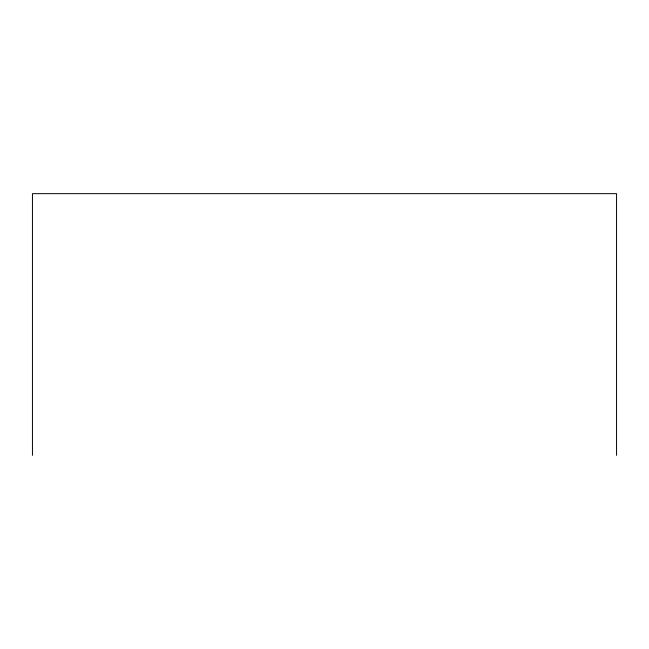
<?xml version="1.0" encoding="UTF-8"?>
<svg xmlns="http://www.w3.org/2000/svg" width="649" height="649" viewBox="0 0 649 649"><rect width="100%" height="100%" fill="white"/><g stroke="black" fill="none" stroke-linecap="round" stroke-linejoin="round"><path stroke-width="0.97" d="M616.55 455.338L616.55 193.662L32.45 193.662L32.45 455.338"/></g></svg>
